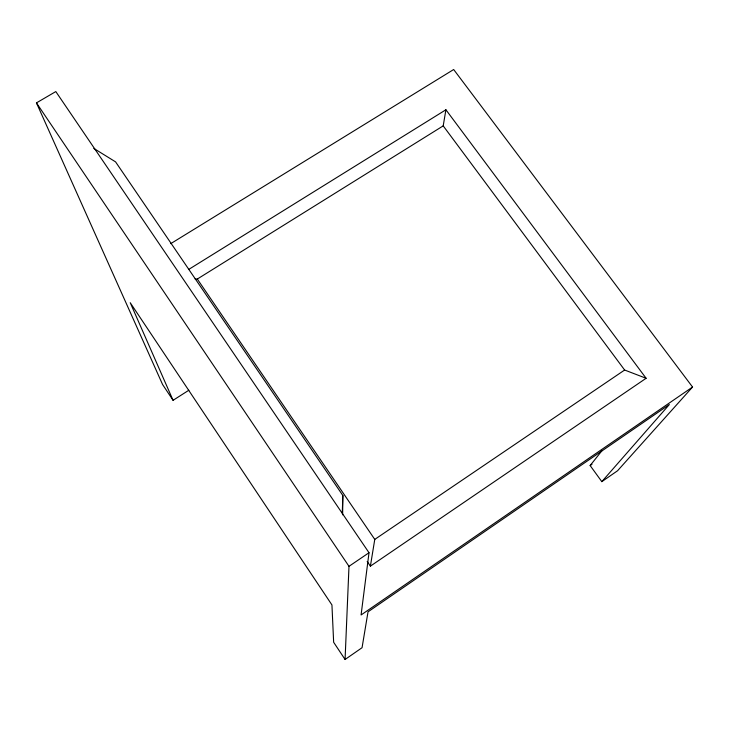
<?xml version="1.0" encoding="UTF-8"?>
<svg xmlns="http://www.w3.org/2000/svg" width="729" height="729" viewBox="0 0 729 729"><rect width="100%" height="100%" fill="white"/><g stroke="black" fill="none" stroke-linecap="round" stroke-linejoin="round"><path stroke-width="1.09" d="M342.648 514.847L342.84 495.483L115.574 161.874L93.795 148.397M342.275 513.125L342.84 495.483M602.163 450.431L590.144 465.558L601.826 481.65L669.35 404.549L368.027 611.831L362.058 647.707L345.072 659.481L348.991 566.324L36.45 102.88L55.814 91.572L369.011 552.728L361.074 614.975L692.55 387.035L453.675 69.519L170.759 243.641M188.547 269.539L445.911 109.769L646.113 378.278L370.387 566.151L374.77 539.405L197.313 279.043L195.08 278.934M646.113 378.278L624.635 370.031L443.205 125.871L445.911 109.769M692.55 387.035L617.554 470.761L601.826 481.65M590.144 465.558L591.994 464.291M348.991 566.324L369.011 552.728M374.77 539.405L624.635 370.031M36.45 102.88L162.576 384.493L173.065 400.312L188.838 390.243M197.313 279.043L443.205 125.871M367.188 561.448L370.387 566.151M345.072 659.481L333.645 642.267L331.941 604.933L130.227 302.708L173.065 400.312"/></g></svg>
